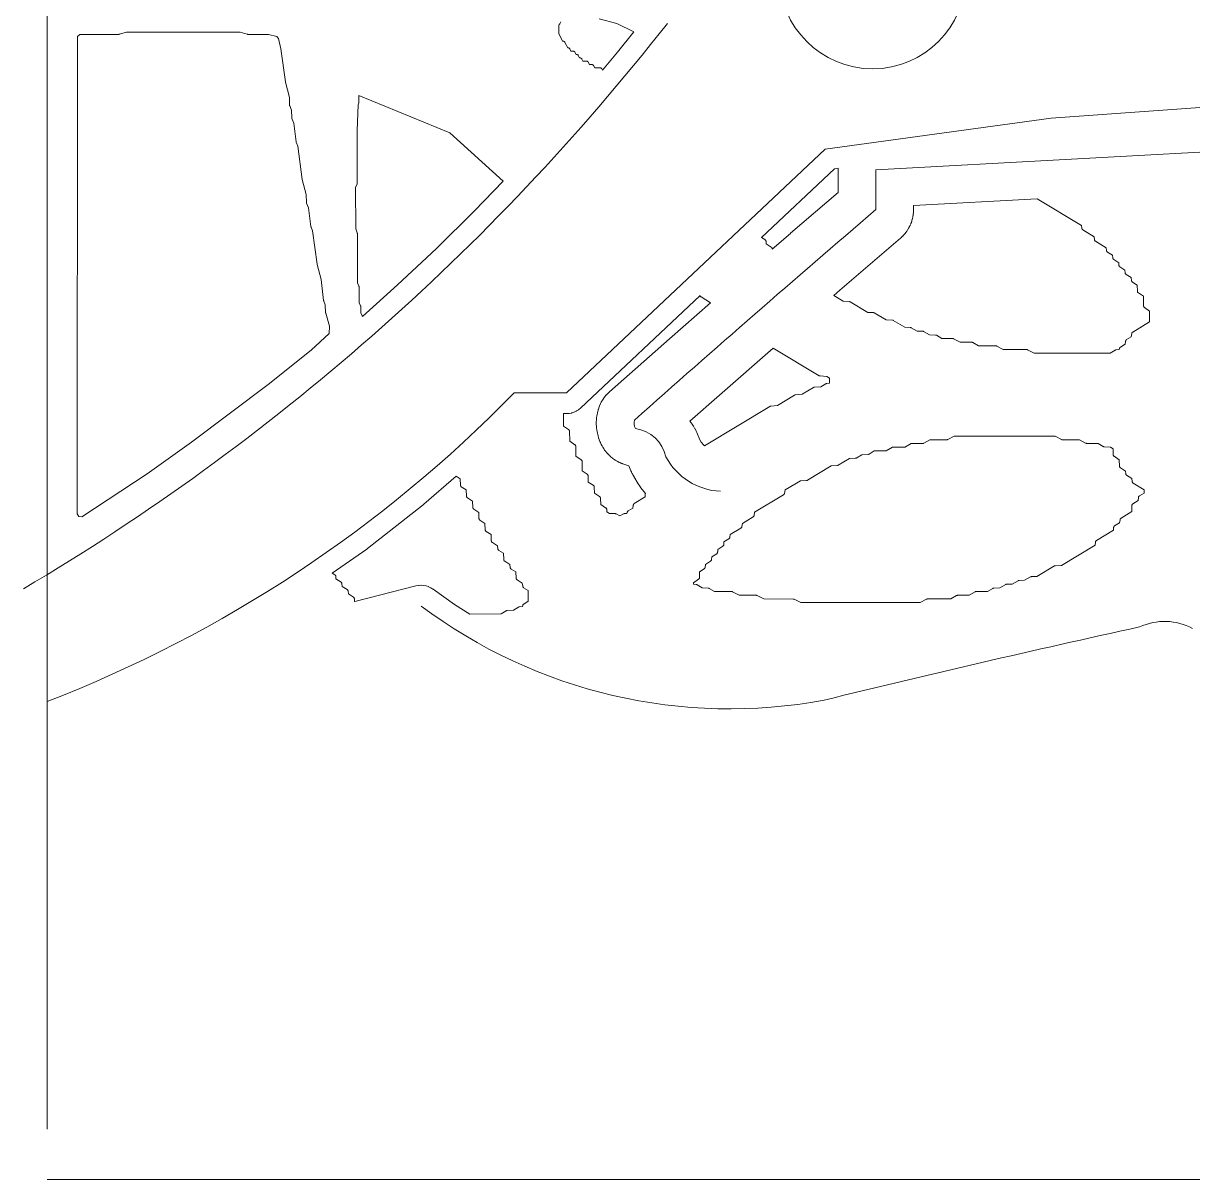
# Model space of a CAD drawing. Header units: inches. Extents: x 36 to 190, y -75 to 56.
# Drawn here: x 145.97 to 159.76, y -74.69 to -61.04 of the extents above; entities that cross this region are included whole.
import ezdxf

# ---------------------------------------------------------------- set-up
doc = ezdxf.new("R2010")
doc.units = ezdxf.units.IN
doc.layers.add('01_ORIGINAL_CAD', color=7, linetype='CONTINUOUS', lineweight=20)
doc.layers.add('03_ADDED_AREAS_SAME_COMPOSITION', color=7, linetype='CONTINUOUS', lineweight=15)

# ---------------------------------------------------------------- blocks, each defined once
blk = doc.blocks.new('09_LOTUS')
at = {"layer": '01_ORIGINAL_CAD'}
for p, q in [((36.248, 17.906), (36.248, 55.9)), ((71.442, 17.312), (36.248, 17.312))]:
    blk.add_line(p, q, dxfattribs=at)
blk.add_lwpolyline([(53.65, 30.945), (50.4, 30.004), (48.095, 29.84), (45.427, 29.473), (42.376, 26.597), (41.758, 26.597, -0.10797), (36.248, 22.954)], format="xyb", dxfattribs=at)
blk.add_lwpolyline([(46.027, 28.759), (46.027, 29.23), (50.643, 29.479)], dxfattribs=at)
blk.add_circle((45.989, 31.521), 1.1, dxfattribs=at)
for centre, radius, start, end in [((22.02, 47.825), 27.364, 300.648, 321.9453), ((177.596, -125.015), 202.378, 130.55026, 131.62005), ((43.293, 26.24), 0.119, 162.5746, 211.3187), ((43.119, 25.741), 0.443, 13.2811, 80.611), ((44.225, 26.196), 0.761, 207.5896, 267.5639), ((44.306, 28.951), 6.083, 233.183, 280.5392), ((49.433, 23.211), 0.689, 61.2688, 115.2094), ((83.889, -134.15), 161.762, 102.40484, 103.75801)]:
    blk.add_arc(centre, radius, start, end, dxfattribs=at)
at = {"layer": '03_ADDED_AREAS_SAME_COMPOSITION'}
blk.add_lwpolyline([(42.761, 31.012), (42.97, 30.955), (43.173, 30.858), (42.979, 30.616), (42.803, 30.406), (42.794, 30.421), (42.792, 30.424), (42.79, 30.426), (42.787, 30.428), (42.785, 30.43), (42.782, 30.432), (42.779, 30.433), (42.776, 30.433), (42.772, 30.434), (42.71, 30.434), (42.696, 30.459), (42.695, 30.461), (42.693, 30.464), (42.69, 30.466), (42.688, 30.468), (42.685, 30.47), (42.682, 30.471), (42.679, 30.472), (42.675, 30.472), (42.65, 30.473), (42.634, 30.5), (42.632, 30.503), (42.63, 30.505), (42.627, 30.508), (42.625, 30.509), (42.622, 30.511), (42.619, 30.512), (42.616, 30.513), (42.612, 30.513), (42.57, 30.513), (42.559, 30.535), (42.557, 30.538), (42.555, 30.541), (42.552, 30.543), (42.55, 30.545), (42.547, 30.547), (42.544, 30.548), (42.541, 30.549), (42.531, 30.55), (42.516, 30.578), (42.515, 30.58), (42.513, 30.583), (42.511, 30.585), (42.508, 30.587), (42.505, 30.588), (42.502, 30.589), (42.499, 30.59), (42.496, 30.591), (42.49, 30.591), (42.476, 30.617), (42.475, 30.62), (42.473, 30.622), (42.47, 30.625), (42.468, 30.626), (42.465, 30.628), (42.462, 30.629), (42.459, 30.63), (42.455, 30.63), (42.43, 30.631), (42.416, 30.657), (42.415, 30.659), (42.413, 30.662), (42.41, 30.664), (42.408, 30.666), (42.405, 30.667), (42.402, 30.669), (42.399, 30.669), (42.396, 30.67), (42.391, 30.67), (42.358, 30.733), (42.357, 30.736), (42.355, 30.739), (42.352, 30.741), (42.35, 30.743), (42.347, 30.745), (42.344, 30.746), (42.34, 30.747), (42.331, 30.748), (42.286, 30.838), (42.286, 30.94), (42.289, 30.941), (42.292, 30.943), (42.294, 30.946), (42.296, 30.949), (42.298, 30.952), (42.31, 30.974)], dxfattribs=at)
for points in [[(36.659, 25.135), (36.622, 25.136), (36.603, 25.169), (36.607, 30.804), (36.635, 30.827), (37.091, 30.828), (37.095, 30.828), (37.098, 30.829), (37.184, 30.853), (38.526, 30.853), (38.609, 30.829), (38.613, 30.829), (38.616, 30.828), (38.861, 30.827), (38.958, 30.801), (38.98, 30.779), (39.007, 30.655), (39.06, 30.266), (39.06, 30.263), (39.107, 30.081), (39.11, 29.994), (39.11, 29.991), (39.11, 29.988), (39.111, 29.986), (39.131, 29.934), (39.135, 29.844), (39.135, 29.84), (39.136, 29.836), (39.158, 29.779), (39.186, 29.561), (39.187, 29.557), (39.188, 29.554), (39.207, 29.508), (39.26, 29.116), (39.26, 29.113), (39.306, 28.936), (39.31, 28.844), (39.31, 28.84), (39.311, 28.836), (39.333, 28.779), (39.361, 28.561), (39.362, 28.557), (39.363, 28.554), (39.382, 28.508), (39.435, 28.116), (39.435, 28.113), (39.481, 27.935), (39.511, 27.686), (39.512, 27.683), (39.513, 27.679), (39.531, 27.634), (39.535, 27.544), (39.535, 27.541), (39.536, 27.537), (39.581, 27.386), (39.578, 27.297), (39.364, 27.1), (38.857, 26.695), (37.954, 26.017), (37.429, 25.643)], [(39.97, 27.497), (39.969, 27.498), (39.969, 27.502), (39.967, 27.505), (39.951, 27.54), (39.95, 27.614), (39.949, 27.617), (39.949, 27.621), (39.947, 27.624), (39.93, 27.659), (39.93, 27.847), (39.93, 27.851), (39.929, 27.854), (39.928, 27.857), (39.91, 27.897), (39.91, 28.478), (39.909, 28.481), (39.909, 28.484), (39.908, 28.487), (39.89, 28.532), (39.889, 29.019), (39.907, 29.064), (39.908, 29.067), (39.909, 29.07), (39.909, 29.073), (39.909, 29.695), (39.919, 29.995), (39.927, 30.018), (39.928, 30.022), (39.928, 30.026), (39.928, 30.108), (41.001, 29.667), (41.629, 29.094), (41.291, 28.744), (40.843, 28.302), (40.385, 27.871)], [(44.804, 28.293), (44.804, 28.298), (44.803, 28.302), (44.802, 28.305), (44.801, 28.308), (44.799, 28.311), (44.797, 28.313), (44.795, 28.315), (44.792, 28.317), (44.733, 28.355), (44.731, 28.386), (44.73, 28.389), (44.729, 28.393), (44.728, 28.396), (44.726, 28.398), (44.724, 28.401), (44.722, 28.403), (44.719, 28.405), (44.679, 28.431), (45.538, 29.241), (45.583, 29.247), (45.582, 29.245), (45.582, 29.244), (45.582, 29.23), (45.582, 29.23), (45.582, 28.963), (45.021, 28.481), (45.021, 28.481), (45.02, 28.48), (45.02, 28.48), (45.019, 28.48), (45.019, 28.48), (45.019, 28.479), (45.019, 28.479)], [(46.343, 28.446), (46.344, 28.447), (46.348, 28.451), (46.349, 28.452), (46.35, 28.454), (46.351, 28.455), (46.353, 28.456), (46.356, 28.46), (46.368, 28.474), (46.369, 28.475), (46.369, 28.475), (46.37, 28.476), (46.371, 28.477), (46.381, 28.49), (46.382, 28.491), (46.385, 28.495), (46.386, 28.497), (46.387, 28.498), (46.388, 28.5), (46.389, 28.501), (46.392, 28.506), (46.402, 28.521), (46.403, 28.522), (46.403, 28.522), (46.404, 28.523), (46.405, 28.524), (46.413, 28.539), (46.414, 28.54), (46.416, 28.544), (46.417, 28.546), (46.418, 28.548), (46.419, 28.549), (46.42, 28.551), (46.422, 28.556), (46.43, 28.572), (46.431, 28.573), (46.431, 28.574), (46.431, 28.574), (46.432, 28.576), (46.438, 28.591), (46.439, 28.592), (46.441, 28.597), (46.442, 28.599), (46.442, 28.6), (46.443, 28.602), (46.444, 28.604), (46.446, 28.609), (46.451, 28.626), (46.452, 28.627), (46.452, 28.628), (46.452, 28.629), (46.453, 28.63), (46.457, 28.646), (46.457, 28.647), (46.459, 28.652), (46.459, 28.654), (46.46, 28.656), (46.46, 28.658), (46.46, 28.66), (46.462, 28.665), (46.465, 28.682), (46.465, 28.684), (46.465, 28.685), (46.466, 28.685), (46.466, 28.687), (46.468, 28.703), (46.468, 28.704), (46.469, 28.71), (46.469, 28.711), (46.469, 28.713), (46.47, 28.715), (46.47, 28.717), (46.47, 28.723), (46.471, 28.74), (46.471, 28.742), (46.471, 28.742), (46.471, 28.743), (46.471, 28.744), (46.472, 28.758), (46.472, 28.759), (46.472, 28.808), (47.931, 28.887), (48.455, 28.571), (48.457, 28.541), (48.457, 28.538), (48.458, 28.534), (48.46, 28.531), (48.461, 28.528), (48.464, 28.526), (48.466, 28.524), (48.469, 28.522), (48.601, 28.439), (48.607, 28.403), (48.607, 28.4), (48.608, 28.397), (48.61, 28.394), (48.612, 28.392), (48.614, 28.389), (48.616, 28.387), (48.618, 28.386), (48.746, 28.308), (48.749, 28.278), (48.749, 28.274), (48.75, 28.271), (48.751, 28.268), (48.753, 28.265), (48.755, 28.263), (48.757, 28.26), (48.76, 28.258), (48.819, 28.221), (48.822, 28.19), (48.822, 28.187), (48.823, 28.183), (48.824, 28.18), (48.826, 28.177), (48.828, 28.175), (48.83, 28.173), (48.833, 28.171), (48.892, 28.133), (48.894, 28.102), (48.895, 28.099), (48.896, 28.096), (48.897, 28.093), (48.899, 28.09), (48.901, 28.087), (48.903, 28.085), (48.906, 28.083), (48.965, 28.045), (48.967, 28.014), (48.968, 28.011), (48.969, 28.008), (48.97, 28.005), (48.972, 28.002), (48.974, 27.999), (48.976, 27.997), (48.979, 27.995), (49.039, 27.957), (49.044, 27.92), (49.045, 27.917), (49.046, 27.914), (49.047, 27.912), (49.049, 27.909), (49.051, 27.907), (49.054, 27.905), (49.056, 27.903), (49.111, 27.869), (49.113, 27.796), (49.114, 27.792), (49.115, 27.789), (49.116, 27.786), (49.118, 27.783), (49.12, 27.78), (49.122, 27.778), (49.125, 27.776), (49.183, 27.738), (49.184, 27.625), (49.185, 27.622), (49.185, 27.618), (49.187, 27.615), (49.188, 27.612), (49.19, 27.609), (49.193, 27.607), (49.195, 27.605), (49.257, 27.563), (49.257, 27.435), (49.058, 27.314), (49.056, 27.312), (49.053, 27.31), (49.051, 27.307), (49.049, 27.305), (49.048, 27.302), (49.047, 27.299), (49.046, 27.296), (49.041, 27.26), (48.986, 27.226), (48.983, 27.224), (48.981, 27.222), (48.979, 27.22), (48.977, 27.217), (48.976, 27.214), (48.975, 27.211), (48.974, 27.208), (48.969, 27.172), (48.913, 27.138), (48.91, 27.136), (48.908, 27.134), (48.906, 27.131), (48.904, 27.128), (48.903, 27.125), (48.902, 27.122), (48.899, 27.107), (48.863, 27.105), (48.86, 27.104), (48.857, 27.103), (48.855, 27.102), (48.852, 27.101), (48.791, 27.065), (47.894, 27.064), (47.817, 27.105), (47.815, 27.106), (47.812, 27.107), (47.809, 27.108), (47.806, 27.108), (47.53, 27.108), (47.454, 27.149), (47.451, 27.15), (47.448, 27.151), (47.445, 27.151), (47.442, 27.152), (47.24, 27.152), (47.171, 27.191), (47.168, 27.192), (47.166, 27.193), (47.162, 27.194), (47.159, 27.194), (47.021, 27.196), (46.945, 27.236), (46.942, 27.238), (46.939, 27.238), (46.936, 27.239), (46.933, 27.239), (46.804, 27.24), (46.742, 27.276), (46.74, 27.277), (46.737, 27.278), (46.734, 27.279), (46.731, 27.279), (46.658, 27.283), (46.589, 27.322), (46.587, 27.324), (46.584, 27.325), (46.581, 27.325), (46.578, 27.325), (46.513, 27.327), (46.444, 27.366), (46.441, 27.367), (46.438, 27.368), (46.435, 27.369), (46.432, 27.369), (46.367, 27.371), (46.233, 27.451), (46.23, 27.453), (46.228, 27.454), (46.225, 27.454), (46.222, 27.455), (46.149, 27.459), (46.007, 27.541), (46.005, 27.543), (46.002, 27.544), (45.999, 27.544), (45.995, 27.545), (45.931, 27.546), (45.724, 27.671), (45.721, 27.672), (45.718, 27.673), (45.715, 27.674), (45.712, 27.674), (45.64, 27.678), (45.53, 27.744), (45.601, 27.807), (46.317, 28.422), (46.318, 28.422), (46.328, 28.432), (46.329, 28.433), (46.329, 28.433), (46.33, 28.434), (46.331, 28.435)], [(42.814, 25.943), (42.814, 25.942), (42.816, 25.939), (42.817, 25.938), (42.821, 25.932), (42.824, 25.926), (42.825, 25.925), (42.827, 25.922), (42.833, 25.914), (42.834, 25.913), (42.838, 25.908), (42.841, 25.904), (42.842, 25.902), (42.848, 25.896), (42.848, 25.895), (42.85, 25.892), (42.851, 25.891), (42.856, 25.886), (42.861, 25.881), (42.862, 25.879), (42.864, 25.877), (42.871, 25.869), (42.872, 25.868), (42.876, 25.865), (42.88, 25.86), (42.881, 25.859), (42.887, 25.854), (42.888, 25.853), (42.891, 25.85), (42.892, 25.849), (42.897, 25.845), (42.902, 25.84), (42.903, 25.839), (42.906, 25.837), (42.914, 25.83), (42.915, 25.829), (42.92, 25.826), (42.924, 25.823), (42.925, 25.822), (42.932, 25.817), (42.933, 25.816), (42.936, 25.814), (42.937, 25.813), (42.943, 25.809), (42.949, 25.805), (42.95, 25.804), (42.953, 25.803), (42.962, 25.797), (42.963, 25.796), (42.968, 25.794), (42.973, 25.791), (42.974, 25.79), (42.982, 25.786), (42.983, 25.785), (42.986, 25.784), (42.987, 25.783), (42.994, 25.78), (43, 25.777), (43.001, 25.776), (43.004, 25.775), (43.014, 25.77), (43.015, 25.77), (43.02, 25.768), (43.025, 25.766), (43.027, 25.765), (43.035, 25.762), (43.036, 25.762), (43.039, 25.76), (43.04, 25.76), (43.053, 25.755), (43.054, 25.755), (43.113, 25.736), (43.137, 25.678), (43.137, 25.677), (43.143, 25.664), (43.143, 25.663), (43.144, 25.66), (43.149, 25.65), (43.15, 25.648), (43.152, 25.644), (43.154, 25.64), (43.155, 25.638), (43.16, 25.63), (43.16, 25.628), (43.162, 25.625), (43.162, 25.624), (43.17, 25.612), (43.17, 25.611), (43.223, 25.525), (43.223, 25.524), (43.231, 25.512), (43.231, 25.511), (43.247, 25.49), (43.247, 25.489), (43.256, 25.478), (43.256, 25.477), (43.31, 25.411), (43.309, 25.409), (43.307, 25.405), (43.306, 25.402), (43.306, 25.399), (43.304, 25.369), (43.177, 25.291), (43.174, 25.289), (43.172, 25.287), (43.17, 25.285), (43.168, 25.282), (43.167, 25.279), (43.166, 25.276), (43.165, 25.273), (43.16, 25.237), (43.104, 25.203), (43.101, 25.201), (43.099, 25.199), (43.097, 25.196), (43.095, 25.193), (43.094, 25.19), (43.093, 25.187), (43.09, 25.173), (43.062, 25.172), (43.059, 25.172), (43.056, 25.171), (43.054, 25.17), (43.051, 25.169), (43.006, 25.144), (42.962, 25.169), (42.959, 25.17), (42.956, 25.171), (42.953, 25.172), (42.95, 25.172), (42.885, 25.174), (42.853, 25.193), (42.851, 25.223), (42.85, 25.227), (42.85, 25.23), (42.848, 25.233), (42.847, 25.236), (42.844, 25.238), (42.842, 25.241), (42.839, 25.242), (42.781, 25.28), (42.778, 25.354), (42.777, 25.358), (42.777, 25.361), (42.775, 25.364), (42.774, 25.367), (42.772, 25.37), (42.769, 25.372), (42.766, 25.374), (42.708, 25.412), (42.705, 25.486), (42.704, 25.489), (42.704, 25.493), (42.702, 25.496), (42.701, 25.499), (42.698, 25.501), (42.696, 25.504), (42.693, 25.506), (42.634, 25.544), (42.632, 25.618), (42.631, 25.621), (42.63, 25.624), (42.629, 25.627), (42.627, 25.63), (42.625, 25.633), (42.623, 25.636), (42.62, 25.638), (42.562, 25.675), (42.561, 25.788), (42.56, 25.791), (42.56, 25.795), (42.558, 25.798), (42.557, 25.801), (42.555, 25.804), (42.552, 25.806), (42.55, 25.808), (42.488, 25.85), (42.487, 25.963), (42.487, 25.967), (42.486, 25.97), (42.485, 25.973), (42.484, 25.977), (42.482, 25.979), (42.479, 25.982), (42.477, 25.984), (42.415, 26.026), (42.412, 26.144), (42.412, 26.148), (42.411, 26.151), (42.409, 26.154), (42.408, 26.157), (42.406, 26.16), (42.403, 26.162), (42.4, 26.165), (42.342, 26.202), (42.341, 26.352), (42.376, 26.352), (42.378, 26.352), (42.405, 26.353), (42.408, 26.354), (42.436, 26.359), (42.439, 26.36), (42.465, 26.368), (42.468, 26.37), (42.493, 26.381), (42.496, 26.383), (42.519, 26.398), (42.522, 26.4), (42.543, 26.417), (42.544, 26.418), (43.953, 27.747), (43.953, 27.745), (43.954, 27.742), (43.955, 27.739), (43.957, 27.736), (43.959, 27.733), (43.962, 27.731), (43.964, 27.729), (44.076, 27.66), (43.593, 27.236), (43.593, 27.236), (43.593, 27.236), (43.593, 27.236), (43.592, 27.235), (43.592, 27.235), (43.592, 27.235), (43.592, 27.235), (42.884, 26.609), (42.884, 26.609), (42.873, 26.599), (42.872, 26.598), (42.864, 26.59), (42.856, 26.581), (42.855, 26.581), (42.845, 26.57), (42.844, 26.569), (42.844, 26.568), (42.843, 26.568), (42.834, 26.556), (42.833, 26.556), (42.826, 26.546), (42.818, 26.537), (42.818, 26.536), (42.809, 26.524), (42.809, 26.523), (42.808, 26.522), (42.808, 26.521), (42.8, 26.509), (42.799, 26.508), (42.794, 26.498), (42.788, 26.487), (42.787, 26.486), (42.78, 26.473), (42.78, 26.473), (42.779, 26.472), (42.779, 26.471), (42.773, 26.457), (42.772, 26.456), (42.768, 26.445), (42.763, 26.434), (42.763, 26.434), (42.758, 26.42), (42.757, 26.419), (42.757, 26.418), (42.757, 26.417), (42.753, 26.403), (42.752, 26.402), (42.749, 26.39), (42.746, 26.379), (42.746, 26.378), (42.743, 26.364), (42.743, 26.363), (42.738, 26.338), (42.737, 26.338), (42.735, 26.326), (42.735, 26.325), (42.732, 26.304), (42.732, 26.303), (42.73, 26.28), (42.73, 26.278), (42.729, 26.257), (42.729, 26.256), (42.729, 26.245), (42.729, 26.244), (42.729, 26.219), (42.729, 26.218), (42.73, 26.207), (42.73, 26.206), (42.731, 26.185), (42.731, 26.184), (42.734, 26.161), (42.734, 26.159), (42.738, 26.138), (42.738, 26.138), (42.741, 26.126), (42.741, 26.126), (42.746, 26.101), (42.747, 26.101), (42.749, 26.089), (42.75, 26.089), (42.756, 26.068), (42.756, 26.067), (42.764, 26.045), (42.764, 26.044), (42.772, 26.024), (42.772, 26.023), (42.777, 26.013), (42.777, 26.012), (42.788, 25.989), (42.788, 25.988), (42.795, 25.975), (42.795, 25.975), (42.797, 25.972), (42.802, 25.963), (42.802, 25.962), (42.805, 25.957), (42.808, 25.952), (42.809, 25.95)], [(45.358, 26.799), (45.361, 26.798), (45.365, 26.797), (45.368, 26.796), (45.447, 26.789), (45.479, 26.77), (45.479, 26.71), (45.448, 26.708), (45.445, 26.707), (45.442, 26.707), (45.44, 26.706), (45.437, 26.704), (45.376, 26.668), (45.303, 26.664), (45.3, 26.663), (45.297, 26.663), (45.294, 26.662), (45.292, 26.66), (45.157, 26.58), (45.078, 26.573), (45.076, 26.572), (45.073, 26.572), (45.07, 26.571), (45.068, 26.569), (44.867, 26.448), (44.788, 26.441), (44.785, 26.44), (44.783, 26.44), (44.78, 26.439), (44.777, 26.437), (44.005, 25.97), (43.993, 25.982), (43.967, 26.014), (43.949, 26.043), (43.914, 26.13), (43.914, 26.131), (43.908, 26.145), (43.907, 26.146), (43.894, 26.173), (43.893, 26.174), (43.877, 26.202), (43.876, 26.204), (43.86, 26.228), (43.859, 26.229), (43.849, 26.242), (43.849, 26.242), (43.834, 26.261), (44.181, 26.568), (44.817, 27.125)], [(48.141, 26.087), (48.217, 26.047), (48.22, 26.045), (48.223, 26.044), (48.226, 26.044), (48.229, 26.044), (48.431, 26.043), (48.5, 26.005), (48.503, 26.003), (48.506, 26.002), (48.509, 26.002), (48.512, 26.001), (48.649, 26), (48.71, 25.963), (48.713, 25.962), (48.716, 25.961), (48.719, 25.96), (48.722, 25.96), (48.794, 25.956), (48.826, 25.937), (48.827, 25.868), (48.827, 25.865), (48.828, 25.862), (48.829, 25.858), (48.83, 25.855), (48.832, 25.853), (48.835, 25.85), (48.837, 25.848), (48.899, 25.806), (48.902, 25.731), (48.902, 25.728), (48.903, 25.725), (48.904, 25.722), (48.906, 25.719), (48.908, 25.716), (48.911, 25.713), (48.914, 25.711), (48.973, 25.673), (48.975, 25.643), (48.975, 25.64), (48.976, 25.636), (48.978, 25.633), (48.979, 25.63), (48.981, 25.628), (48.984, 25.626), (48.986, 25.624), (49.047, 25.585), (49.052, 25.549), (49.053, 25.546), (49.054, 25.543), (49.055, 25.54), (49.057, 25.538), (49.059, 25.535), (49.061, 25.533), (49.064, 25.531), (49.191, 25.454), (49.191, 25.415), (49.137, 25.381), (49.134, 25.38), (49.132, 25.378), (49.13, 25.375), (49.128, 25.373), (49.127, 25.37), (49.126, 25.367), (49.125, 25.364), (49.12, 25.328), (49.06, 25.289), (49.058, 25.287), (49.055, 25.285), (49.053, 25.282), (49.051, 25.279), (49.05, 25.276), (49.049, 25.272), (49.049, 25.269), (49.046, 25.195), (48.92, 25.118), (48.917, 25.116), (48.915, 25.114), (48.913, 25.112), (48.911, 25.109), (48.91, 25.106), (48.909, 25.103), (48.908, 25.1), (48.903, 25.064), (48.843, 25.026), (48.84, 25.024), (48.838, 25.021), (48.836, 25.019), (48.834, 25.016), (48.833, 25.013), (48.832, 25.01), (48.832, 25.006), (48.83, 24.976), (48.63, 24.854), (48.627, 24.853), (48.625, 24.85), (48.623, 24.848), (48.621, 24.845), (48.62, 24.843), (48.619, 24.84), (48.618, 24.836), (48.613, 24.801), (48.217, 24.561), (48.145, 24.557), (48.142, 24.557), (48.139, 24.556), (48.136, 24.555), (48.133, 24.554), (47.927, 24.429), (47.862, 24.428), (47.859, 24.427), (47.856, 24.427), (47.853, 24.426), (47.851, 24.424), (47.782, 24.385), (47.717, 24.384), (47.714, 24.383), (47.711, 24.383), (47.708, 24.382), (47.705, 24.38), (47.637, 24.341), (47.572, 24.34), (47.569, 24.339), (47.566, 24.339), (47.563, 24.338), (47.56, 24.336), (47.491, 24.297), (47.419, 24.293), (47.416, 24.293), (47.413, 24.292), (47.41, 24.291), (47.407, 24.29), (47.346, 24.254), (47.209, 24.252), (47.206, 24.251), (47.203, 24.251), (47.2, 24.25), (47.197, 24.248), (47.129, 24.209), (46.991, 24.208), (46.988, 24.207), (46.985, 24.207), (46.982, 24.206), (46.979, 24.204), (46.911, 24.166), (46.636, 24.165), (46.633, 24.165), (46.63, 24.164), (46.627, 24.163), (46.624, 24.162), (46.548, 24.121), (45.141, 24.121), (45.065, 24.161), (45.062, 24.163), (45.059, 24.164), (45.056, 24.164), (45.053, 24.164), (44.705, 24.165), (44.628, 24.205), (44.626, 24.206), (44.623, 24.207), (44.62, 24.208), (44.617, 24.208), (44.414, 24.208), (44.337, 24.249), (44.335, 24.25), (44.332, 24.251), (44.329, 24.252), (44.326, 24.252), (44.124, 24.252), (44.062, 24.288), (44.06, 24.29), (44.057, 24.291), (44.054, 24.291), (44.051, 24.292), (43.979, 24.296), (43.917, 24.332), (43.914, 24.334), (43.912, 24.335), (43.909, 24.335), (43.906, 24.336), (43.874, 24.338), (43.874, 24.355), (43.935, 24.397), (43.938, 24.399), (43.94, 24.401), (43.942, 24.404), (43.944, 24.407), (43.945, 24.41), (43.946, 24.414), (43.946, 24.417), (43.947, 24.486), (44.001, 24.519), (44.003, 24.521), (44.005, 24.523), (44.007, 24.525), (44.009, 24.528), (44.011, 24.531), (44.012, 24.534), (44.012, 24.537), (44.017, 24.573), (44.077, 24.611), (44.08, 24.613), (44.082, 24.616), (44.084, 24.618), (44.086, 24.621), (44.087, 24.624), (44.088, 24.627), (44.088, 24.631), (44.091, 24.661), (44.149, 24.699), (44.152, 24.701), (44.155, 24.704), (44.157, 24.706), (44.158, 24.709), (44.16, 24.712), (44.16, 24.715), (44.161, 24.719), (44.163, 24.749), (44.222, 24.787), (44.225, 24.789), (44.227, 24.791), (44.229, 24.794), (44.231, 24.797), (44.232, 24.8), (44.233, 24.803), (44.233, 24.806), (44.235, 24.837), (44.294, 24.875), (44.297, 24.877), (44.299, 24.879), (44.301, 24.882), (44.303, 24.885), (44.304, 24.888), (44.305, 24.891), (44.306, 24.894), (44.308, 24.925), (44.435, 25.002), (44.438, 25.004), (44.44, 25.006), (44.442, 25.009), (44.444, 25.011), (44.445, 25.014), (44.446, 25.017), (44.447, 25.02), (44.452, 25.056), (44.58, 25.134), (44.583, 25.136), (44.585, 25.138), (44.587, 25.14), (44.589, 25.143), (44.59, 25.146), (44.591, 25.149), (44.592, 25.152), (44.597, 25.188), (44.937, 25.394), (44.94, 25.396), (44.943, 25.398), (44.945, 25.401), (44.947, 25.404), (44.948, 25.407), (44.949, 25.41), (44.958, 25.451), (45.138, 25.559), (45.21, 25.563), (45.213, 25.563), (45.216, 25.564), (45.219, 25.565), (45.221, 25.567), (45.5, 25.735), (45.573, 25.739), (45.576, 25.739), (45.579, 25.74), (45.582, 25.741), (45.584, 25.742), (45.718, 25.823), (45.783, 25.825), (45.786, 25.825), (45.789, 25.825), (45.792, 25.826), (45.794, 25.828), (45.863, 25.867), (45.936, 25.871), (45.939, 25.871), (45.942, 25.872), (45.945, 25.873), (45.947, 25.874), (46.008, 25.911), (46.138, 25.911), (46.141, 25.911), (46.144, 25.912), (46.146, 25.913), (46.149, 25.914), (46.225, 25.955), (46.363, 25.957), (46.367, 25.957), (46.37, 25.957), (46.373, 25.958), (46.375, 25.96), (46.444, 25.999), (46.581, 26.001), (46.585, 26.001), (46.588, 26.001), (46.591, 26.002), (46.593, 26.004), (46.662, 26.043), (46.864, 26.043), (46.867, 26.043), (46.87, 26.044), (46.873, 26.045), (46.876, 26.046), (46.952, 26.087)], [(41.074, 25.613), (41.122, 25.582), (41.125, 25.508), (41.125, 25.505), (41.126, 25.502), (41.127, 25.498), (41.129, 25.496), (41.131, 25.493), (41.134, 25.49), (41.136, 25.488), (41.195, 25.451), (41.198, 25.377), (41.198, 25.373), (41.199, 25.37), (41.2, 25.367), (41.202, 25.364), (41.204, 25.361), (41.207, 25.359), (41.209, 25.357), (41.268, 25.319), (41.271, 25.245), (41.271, 25.242), (41.272, 25.238), (41.274, 25.235), (41.275, 25.232), (41.277, 25.229), (41.28, 25.227), (41.283, 25.225), (41.341, 25.187), (41.344, 25.113), (41.345, 25.11), (41.345, 25.107), (41.347, 25.103), (41.348, 25.1), (41.35, 25.098), (41.353, 25.095), (41.356, 25.093), (41.414, 25.056), (41.417, 24.982), (41.418, 24.978), (41.419, 24.975), (41.42, 24.972), (41.421, 24.969), (41.424, 24.966), (41.426, 24.964), (41.429, 24.961), (41.488, 24.924), (41.49, 24.85), (41.491, 24.846), (41.492, 24.843), (41.493, 24.84), (41.495, 24.837), (41.497, 24.834), (41.499, 24.832), (41.502, 24.83), (41.562, 24.791), (41.567, 24.755), (41.568, 24.752), (41.569, 24.749), (41.57, 24.746), (41.572, 24.744), (41.574, 24.741), (41.577, 24.739), (41.579, 24.737), (41.634, 24.704), (41.636, 24.63), (41.637, 24.627), (41.638, 24.624), (41.639, 24.62), (41.641, 24.617), (41.643, 24.615), (41.645, 24.612), (41.648, 24.61), (41.708, 24.572), (41.713, 24.536), (41.714, 24.533), (41.715, 24.53), (41.717, 24.527), (41.718, 24.524), (41.72, 24.522), (41.723, 24.52), (41.725, 24.518), (41.78, 24.485), (41.783, 24.411), (41.783, 24.407), (41.784, 24.404), (41.785, 24.401), (41.787, 24.398), (41.789, 24.395), (41.791, 24.393), (41.794, 24.391), (41.854, 24.352), (41.86, 24.316), (41.86, 24.313), (41.861, 24.31), (41.863, 24.307), (41.864, 24.305), (41.866, 24.302), (41.869, 24.3), (41.871, 24.298), (41.925, 24.265), (41.926, 24.138), (41.872, 24.105), (41.869, 24.103), (41.867, 24.1), (41.865, 24.098), (41.863, 24.095), (41.861, 24.092), (41.861, 24.088), (41.858, 24.074), (41.822, 24.071), (41.819, 24.071), (41.816, 24.07), (41.814, 24.069), (41.811, 24.068), (41.75, 24.031), (41.677, 24.027), (41.674, 24.027), (41.671, 24.026), (41.668, 24.025), (41.666, 24.024), (41.605, 23.988), (41.235, 23.987), (41.056, 24.1), (40.802, 24.281), (40.8, 24.281), (40.777, 24.296), (40.775, 24.297), (40.75, 24.309), (40.747, 24.31), (40.721, 24.318), (40.718, 24.319), (40.691, 24.324), (40.688, 24.324), (40.661, 24.326), (40.658, 24.326), (40.631, 24.324), (40.628, 24.324), (40.601, 24.318), (40.599, 24.318), (39.881, 24.135), (39.876, 24.138), (39.874, 24.168), (39.873, 24.171), (39.873, 24.174), (39.871, 24.177), (39.87, 24.18), (39.868, 24.183), (39.865, 24.185), (39.862, 24.187), (39.803, 24.225), (39.801, 24.256), (39.801, 24.259), (39.8, 24.262), (39.798, 24.265), (39.797, 24.268), (39.795, 24.271), (39.792, 24.273), (39.79, 24.275), (39.73, 24.313), (39.728, 24.344), (39.728, 24.347), (39.727, 24.35), (39.725, 24.353), (39.724, 24.356), (39.722, 24.359), (39.719, 24.361), (39.717, 24.363), (39.657, 24.401), (39.655, 24.431), (39.655, 24.435), (39.654, 24.438), (39.652, 24.441), (39.651, 24.444), (39.649, 24.446), (39.646, 24.449), (39.644, 24.451), (39.614, 24.469), (40.02, 24.753), (40.021, 24.754), (40.03, 24.761), (40.031, 24.761), (40.685, 25.274), (40.686, 25.274), (40.695, 25.282), (40.695, 25.282)]]:
    blk.add_lwpolyline(points, close=True, dxfattribs=at)

msp = doc.modelspace()

# ---------------------------------------------------------------- block references
msp.add_blockref('09_LOTUS', (110, -92))

doc.saveas('drawing.dxf')
